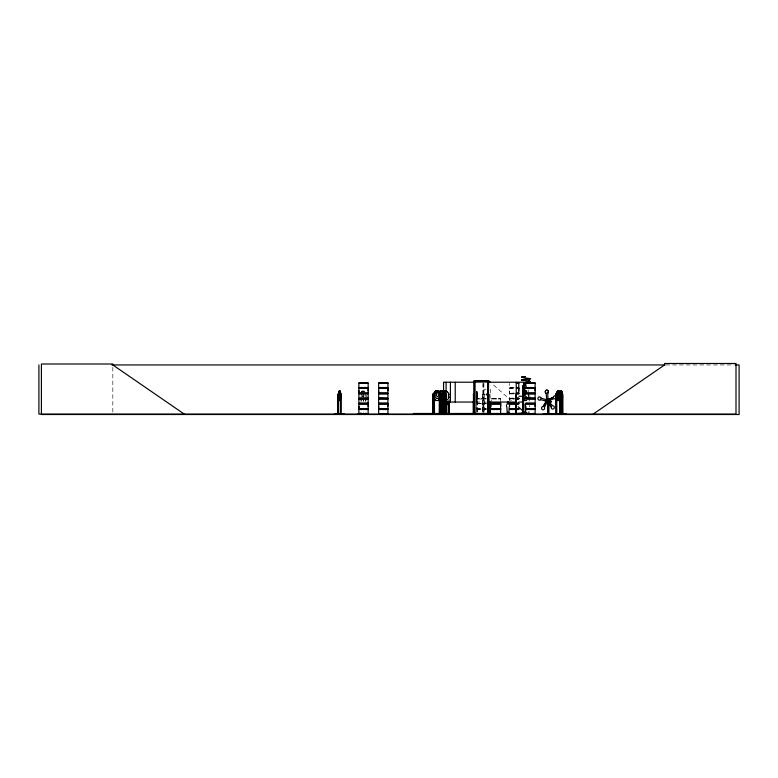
<?xml version="1.0" encoding="UTF-8"?>
<svg xmlns="http://www.w3.org/2000/svg" width="778" height="778" viewBox="0 0 778 778"><rect width="100%" height="100%" fill="white"/><g stroke="black" fill="none" stroke-linecap="round" stroke-linejoin="round"><path stroke-width="0.58" stroke-dasharray="3.89 2.92" d="M486.308 408.897L477.04 408.946L477.138 406.311M509.512 390.712L509.512 393.016L509.464 388.164L515.357 388.115M477.118 394.174L477.449 411.766M477.138 408.615L486.25 408.586M514.141 387.522L509.512 387.6L509.512 383.398M515.357 393.308L509.405 393.474L514.141 392.987M476.564 394.271L476.856 391.587M476.447 394.271L476.71 411.766L476.963 391.091M528.894 413.342L529.011 411.222M476.875 395.652L476.768 396.868L476.564 395.652M476.321 394.242L476.642 391.091M477.274 397.354L476.885 400.524L476.885 391.091L477.196 397.354M486.25 403.111L477.031 403.549L486.25 404.025M477.04 408.946L477.138 409.5L486.25 409.5M486.26 398.696L477.031 398.618L486.26 398.54M509.483 398.297L514.501 398.744M362.081 391.178L361.653 396.624M509.512 387.6L514.141 387.833M477.04 403.519L486.308 403.432M362.655 396.868L362.947 395.652M364.357 391.091L361.994 391.091L361.118 394.242L361.157 401.263M362.071 391.091L361.196 394.242L362.208 391.178M363.608 396.868L364.328 395.652M481.047 398.988L482.486 398.988M495.304 398.988L496.743 398.988M513.422 398.988L514.501 398.91L509.512 398.988M360.525 393.454L362.178 391.091M447.097 400.495L449.49 397.354M447.253 399.746L449.11 397.383L449.11 394.242L446.63 391.091M448.799 394.203L448.731 401.234M491.336 398.531L500.76 398.618L491.356 398.521L491.395 401.049M509.483 398.501L514.141 398.531M448.371 394.232L449.013 394.271L449.032 401.847M665.783 364.94L734.296 364.94M509.512 388.407L514.141 388.436M486.143 389.204L483.945 389.204L483.945 394.981M362.013 391.178L364.328 391.178L365.864 393.493M362.869 391.587L363.608 391.587M509.512 401.049L509.425 393.571L514.141 393.59M509.502 393.882L514.141 393.911M448.663 394.242L449.373 394.242M477.206 394.242L477.186 414.091M483.226 394.271L482.555 394.271L482.555 412.175M483.897 394.271L484.568 394.271L484.568 412.175M490.014 394.271L490.266 400.232M514.141 398.18L509.512 398.18L514.141 398.307M477.138 398.988L486.24 398.988M491.395 398.988L500.653 398.988M476.019 402.051L483.226 402.051M483.897 402.051L486.299 402.051M477.07 403.714L486.308 403.714M477.07 409.179L486.308 409.179M527.698 412.252L528.457 412.252M446.591 391.178L449.032 394.271M447.068 391.062L449.49 394.213M362.217 395.652L362.908 396.868M362.869 391.178L363.734 394.271L363.725 398.929M362.091 395.652L362.373 396.868M476.554 397.976L476.826 398.492L477.099 394.008M476.331 397.354L476.642 400.524M476.933 394.193L476.768 391.587M476.875 391.178L477.031 394.271M529.818 395.428L529.876 401.263M529.166 397.762L529.225 401.263M528.622 394.271L528.622 396.624M528.213 389.827L528.213 392.083M528.213 393.211L528.213 396.595M500.643 398.531L500.653 403.111M490.548 389.204L490.548 394.981M483.897 383.389L483.897 412.175M483.226 383.389L483.177 412.175M483.041 394.271L483.041 412.175M482.934 383.389L482.934 412.175M449.11 398.725L449.11 400.826M448.332 394.018L448.342 400.096M366.399 395.292L366.253 401.263M365.806 397.762L365.806 401.263M365.67 397.762L365.67 401.263M365.368 394.271L365.368 396.624M363.375 394.271L363.375 396.624M363.491 397.762L363.491 401.263M363.248 397.762L363.248 401.263M361.391 397.762L361.391 401.263M360.914 397.762L360.914 401.263M112.829 367.333L112.829 412.894M493.573 385.071A329.395 1.128 41.7 0 1 511.34 400.719M529.662 405.377A1.653 1.653 0 0 1 529.235 406.972"/><path stroke-width="1.17" d="M368.159 408.586L358.882 408.586L358.891 406.311M368.159 392.987L358.882 392.987L358.891 390.712M368.15 406.311L368.15 404.025M368.15 390.712L368.15 388.436M378.653 408.586L378.653 404.025L387.93 404.025L387.921 408.586L378.653 408.586L378.662 406.311M378.653 392.987L378.653 388.436L387.93 388.436L387.921 392.987L378.653 392.987L378.662 390.712M387.921 406.311L387.921 404.025M387.921 390.712L387.921 388.436M500.653 406.311L500.653 404.025M518.77 390.712L518.77 388.436L516.456 388.436M525.87 406.311L525.87 408.586L535.138 408.586L535.138 404.025L525.86 404.025M535.128 406.311L535.128 404.025M535.128 390.712L535.128 388.436L525.86 388.436M491.385 409.5L500.662 409.5L500.662 413.896L469.786 413.993L493.855 413.993M477.225 414.081L477.118 413.371M556.659 397.101A1.653 1.537 -90 0 1 554.189 398.608L548.14 400.991L547.702 399.843L553.605 397.081A1.653 1.537 -90 0 1 556.075 396.002M562.251 394.106L562.766 394.271L562.815 414.091M338.556 394.106L338.488 414.091M560.5 398.929L560.452 414.091L560.209 393.989L560.257 414.091M560.316 394.106L560.695 391.178L561.658 391.178L562.017 396.624L561.434 398.492L560.85 398.492L560.257 396.624M433.657 394.154L436.118 391.091M442.808 394.154L443.003 414.052M432.782 414.091L432.821 394.242L435.242 391.091L438.636 391.091L441.116 394.242L440.27 394.028L440.416 414.091M339.49 391.587C338.129 399.347 341.698 396.722 339.422 391.587M358.853 413.906L358.891 409.5L368.159 409.5M488.613 402.586L489.031 401.866M509.464 414.071L509.075 413.011L509.444 414.091L519.043 414.032M535.128 413.77L525.84 414.081M357.384 414.081L368.305 414.032M357.51 413.721L368.286 413.721L357.501 414.032M556.377 414.081L556.241 396.595M556.503 414.032L556.474 394.271M334.462 414.081L344.459 414.081M334.598 413.721L344.304 414.091M521.834 414.091L521.805 413.196L526.784 413.196L518.625 413.322M522.174 414.022L522.174 413.196M434.28 394.086L432.85 394.242L432.918 414.091M439.414 393.289L440.076 393.23L441.126 395.107L442.77 393.211L441.515 395.574L442.711 398.073L441.087 396.031M431.809 413.993L433.725 413.993L433.521 394.018M540.827 398.064L547.041 399.902L546.691 401.108L540.457 399.668M553.216 413.993L566.16 413.721L543.083 414.091M440.008 394.271L440.766 391.587L441.573 391.587L442.351 394.271M439.959 400.524L442.41 400.524L444.812 397.383L445.473 391.558M559.888 414.091L559.781 394.242L560.753 391.091M561.58 400.446L562.562 397.383L561.59 400.524L560.685 400.524M533.825 413.847L517.078 413.993M526.278 413.818L517.467 413.993M443.246 413.993L448.546 413.692M448.303 414.042L448.342 401.263M448.498 414.042L448.585 413.342L449.451 413.342L449.499 414.081M521.746 413.351L526.842 413.351M338.119 414.091L338.167 394.242L339.179 391.091L340.122 391.091M340.054 400.524C340.229 399.192 342.495 394.582 340.453 394.271L340.424 414.091M436.983 391.587L436.157 395.652L437.79 396.868L438.588 395.652L437.79 391.587L436.03 391.587M523.341 386.394L523.468 414.032M445.891 414.091L445.979 394.222M441.116 394.164L441.223 413.964M434.105 394.271L435.281 391.178L438.598 391.178L439.823 394.271L439.823 396.624L438.179 398.492L436.555 398.492L434.951 396.624L434.951 394.271L436.157 391.178L433.716 394.271M439.21 393.24L439.998 391.178L442.371 391.178L444.724 394.271M440.397 398.492L441.962 398.492L443.518 396.624L443.518 394.242L444.695 391.149M525.062 391.178L523.876 394.271L523.876 396.624L525.471 398.492M433.725 413.721L431.809 413.721L441.009 413.721L439.084 413.721M440.902 414.013L440.931 413.371M442.828 414.013L442.838 413.342M521.775 414.032L535.147 413.906L535.128 409.5L525.86 409.5M441.583 414.032L441.632 399.775M483.391 414.052L483.303 413.371M483.78 414.032L483.819 413.371M443.509 402.314L444.16 402.459M551.271 406.884L547.391 401.526M557.554 400.524L555.93 397.354L555.881 394.242L557.486 391.091L559.188 391.091L560.792 394.242L559.81 394.271L560.685 391.091L561.667 391.091L562.562 397.383M556.192 413.371L556.066 414.091L555.939 394.242L557.554 391.091M559.1 400.446L560.675 397.354M559.119 400.524L560.744 397.354M524.557 392.715L522.738 389.574L522.797 386.423L524.576 383.36L523.662 388.806L524.819 390.682L525.967 390.682M559.878 396.624L558.837 398.492L557.787 398.492L556.717 396.624L557.515 391.178L559.158 391.178M546.759 401.886L547.459 401.234L543.141 406.544A1.653 1.537 -90 0 0 541.566 408.431A1.653 1.537 -90 0 0 543.569 409.763A1.653 1.537 -90 0 0 544.444 407.419L547.459 401.234L546.594 400.855L543.063 406.544M442.351 395.652L440.766 396.868M529.205 413.351L529.147 414.091L528.67 413.351L529.089 413.945M521.882 380.218L525.627 380.53L521.727 379.771L521.989 380.238M437.615 391.178L438.811 392.725L439.978 391.091L442.41 391.091L444.812 394.242M438.841 392.725L440.017 391.178M526.677 400.524L525.024 400.524L522.612 397.383L522.612 394.242L525.024 391.091L526.677 391.091M522.631 394.242L525.043 391.091M442.867 392.666L444.112 391.091M442.925 392.725L444.15 391.178M438.598 400.446L441.038 397.354M441.116 397.383L438.636 400.524L435.223 400.524L432.928 397.354M449.11 401.876L446.63 405.017L444.112 405.017L441.632 401.876M447.262 401.74L446.193 402.985L444.569 402.985L442.925 401.117M525.627 380.53L530.188 381.434M488.214 413.877L488.613 380.724L474.074 380.724L474.172 414.091M490.578 414.042L489.868 414.071L490.014 401.429M490.208 413.877L490.889 414.071L490.062 413.964M506.984 413.702C504.844 413.984 509.619 414.178 508.822 413.974M507.285 413.877L506.663 413.964L509.201 413.702M508.52 414.081L509.279 413.877M527.173 413.877L526.852 414.091M528.972 414.071L529.439 414.042M529.633 381.162L528.777 380.753M378.633 398.307L387.94 398.54M378.653 413.896L378.662 409.5L387.93 409.5L387.93 413.896L378.633 414.081M507.616 401.866L507.207 404.375A1.653 1.653 0 0 0 506.867 406.972L507.207 413.342L508.861 413.342L509.201 406.972A1.653 1.653 0 0 0 508.861 404.375L508.442 401.866M593.167 414.091L664.587 364.94L664.587 363.491L735.998 363.491L735.998 414.091L38.9 414.091L38.9 364.94M529.789 381.473L528.486 380.86M521.639 377.359L522.242 376.902M521.795 377.311L525.218 376.688M521.892 377.359L522.553 377.029M361.478 414.042L361.439 413.371M488.195 394.271L488.856 394.271L488.565 414.081L489.07 412.252L489.829 412.252L489.829 413.702M525.84 398.307L535.147 398.492M529.487 378.448L530.149 378.74M528.914 381.784L530.217 381.414M523.361 394.261L522.728 394.271L522.806 414.091M530.129 378.73L521.688 379.82M442.818 394.193L442.244 394.213L442.244 397.354L444.666 400.495L446.28 400.495M526.298 382.124L529.254 381.745M523.847 382.406L526.327 382.115M522.233 376.912L525.053 376.591M524.061 379.479L530.722 378.75L523.448 377.631M546.195 393.279A1.653 1.537 -90 0 1 545.621 390.828A1.653 1.537 -90 0 1 547.975 390.644A1.653 1.537 -90 0 1 547.731 393.162L547.984 399.892L546.759 399.98L546.117 393.279A1.653 1.537 -90 0 1 545.543 390.828A1.653 1.537 -90 0 1 547.897 390.644A1.653 1.537 -90 0 1 547.654 393.162M526.784 413.303L524.576 413.293L524.528 414.091M517.03 414.061L533.387 413.818M111.915 364.94L664.957 364.94M735.453 364.94L739.1 364.94L739.1 414.509L41.409 414.509L41.409 364.007L112.829 364.007L112.829 364.94L184.24 414.091M475.134 381.784L487.563 381.784M474.113 382.222L443.567 382.222L443.567 392.715M523.701 382.406L524.255 382.406M358.872 382.941L368.169 382.941M378.643 382.941L387.94 382.941M516.456 382.932L518.79 382.941M525.85 382.941L535.147 382.941M516.466 383.126L518.79 383.116L518.77 387.522L516.456 387.522M525.85 383.107L535.147 383.116L535.128 387.522L525.86 387.522M526.336 383.282L524.498 383.282L522.738 386.423L523.536 386.452L523.536 394.339M358.891 383.398L368.15 383.398M378.662 383.398L387.921 383.398M516.446 383.398L518.77 383.398M525.87 383.398L535.128 383.398M525.724 383.768L525.092 383.768L524.528 386.452L525.092 389.058L526.249 387.833L525.665 383.768M368.159 387.522L358.882 387.522L358.882 383.126L368.169 383.126L368.15 387.522M358.814 387.833L368.218 387.833M378.594 387.833L387.998 387.833M516.495 387.833L518.848 387.833M525.802 387.833L535.206 387.833M358.814 388.115L368.218 388.115M378.594 388.115L387.998 388.115M516.495 388.115L518.848 388.115M525.802 388.115L535.206 388.115M446.28 391.062L444.637 391.062L442.244 394.213L442.4 414.091M445.454 391.558L446.261 391.558M526.638 391.587L525.85 391.587L525.072 394.271L525.072 395.652L525.85 396.868L526.638 396.868M561.356 391.587C559.178 396.751 562.601 399.318 561.278 391.587M516.456 392.987L518.78 392.987L518.78 388.436M525.86 392.987L535.138 392.987L535.138 388.436M358.814 393.308L368.218 393.308M378.594 393.308L387.998 393.308M516.495 393.308L518.848 393.308M525.802 393.308L535.206 393.308M358.814 393.59L368.218 393.59M378.594 393.59L387.998 393.59M516.495 393.59L518.848 393.59M525.802 393.59L535.206 393.59M516.456 393.911L518.78 393.911M525.86 393.911L535.138 393.911L535.138 398.297L525.87 398.18L535.147 398.307M340.764 393.989L340.667 414.091L340.608 413.371M338.167 394.242L339.179 400.524L340.122 400.524M555.881 394.242L556.678 394.271M338.527 394.271L337.973 394.271L337.924 414.091M445.891 394.271L446.543 394.271L446.601 414.091M473.364 394.271L474.113 394.271M518.868 396.255L523.001 396.255M446.261 396.838L444.705 395.623M553.528 397.305L547.984 399.892M368.15 398.18L358.891 398.18L358.891 393.911L368.159 393.911L368.159 398.297L358.833 398.482L368.169 398.492M378.662 398.18L387.921 398.18L387.93 393.911L378.653 393.911L378.653 398.297L387.94 398.297M516.446 398.18L518.77 398.18M516.466 398.297L518.79 398.307M516.456 398.531L518.79 398.492M516.466 398.696L518.79 398.696M525.85 398.696L535.147 398.696L535.128 403.111L525.86 403.111M522.816 398.842L523.604 398.842M358.891 398.988L368.15 398.988M378.662 398.988L387.921 398.988M516.446 398.988L518.77 398.988M525.87 398.988L535.128 398.988M540.584 399.484L540.535 399.668A1.653 1.537 -90 0 1 538.182 399.493A1.653 1.537 -90 0 1 538.746 397.033A1.653 1.537 -90 0 1 540.905 398.064M557.486 400.524L559.188 400.524M443.567 402.051L474.113 402.051M488.195 402.051L516.242 402.051M518.751 402.051L523.555 402.051M368.159 403.111L358.882 403.111L358.882 398.725L368.169 398.696L368.15 403.111M491.385 403.111L500.662 403.111M509.502 403.111L518.78 403.111M358.814 403.432L368.218 403.432M378.594 403.432L387.998 403.432M491.317 403.432L500.721 403.432M509.444 403.432L518.848 403.432M525.802 403.432L535.206 403.432M358.814 403.714L368.218 403.714M378.594 403.714L387.998 403.714M491.317 403.714L500.721 403.714M509.444 403.714L518.848 403.714M525.802 403.714L535.206 403.714M491.385 404.025L500.662 404.025L500.653 408.586M509.502 404.025L518.78 404.025M446.591 404.939L444.15 404.939L441.709 401.847M543.345 406.583L546.594 400.855L547.576 401.506M551.369 406.68L547.313 401.526L548.276 400.728L552.526 405.815A1.653 1.537 -90 0 1 554.335 407.439A1.653 1.537 -90 0 1 552.536 409.072A1.653 1.537 -90 0 1 551.349 406.884M491.385 408.586L500.662 408.586M509.502 408.586L518.78 408.586M358.814 408.897L368.218 408.897M378.594 408.897L387.998 408.897M491.317 408.897L500.721 408.897M509.444 408.897L518.848 408.897M525.802 408.897L535.206 408.897M358.814 409.179L368.218 409.179M378.594 409.179L387.998 409.179M491.317 409.179L500.721 409.179M509.444 409.179L518.848 409.179M525.802 409.179L535.206 409.179M509.502 409.5L518.78 409.5M443.071 413.342L442.205 413.342L442.205 414.061M337.915 413.371L338.527 413.371M340.394 413.371L340.978 414.091L340.949 394.271L340.054 391.091M517.963 413.478L525.024 413.478L525.111 414.091M555.998 413.371L556.727 413.371L556.727 414.091M559.839 413.371L560.987 413.371M562.231 413.371L562.825 413.371M344.304 413.682L334.618 414.091M507.402 413.565L508.501 413.565M509.512 413.77L519.033 413.721L513.772 414.091M530.82 413.721L521.795 413.692L523.759 414.042M378.662 413.77L387.921 413.77M469.786 413.721L500.653 413.77M553.216 413.721L566.16 413.721M450.783 414.052L439.084 413.993L439.171 413.371M434.357 394.232L434.484 414.091M547.459 401.234L547.644 401.506M521.532 377.291L523.652 377.69M446.436 402.547L447.01 402.314M488.098 413.702L488.399 414.091L488.428 380.909L474.269 380.909L474.298 414.091M523.983 414.042L524.002 413.478M448.818 414.013L448.818 413.342M441.359 414.081L450.374 414.061M439.405 414.042L439.405 413.371M486.843 394.261C484.889 394.164 487.699 395.769 486.639 394.174M489.858 401.866L490.266 402.586M509.327 414.071L508.656 413.877M490.83 414.081L490.5 413.011L490.597 413.877M488.069 413.877L488.701 413.877L488.234 414.091L488.195 382.222L523.555 382.222L523.555 385.713M360.185 414.032L360.165 413.371M443.518 396.595L445.104 398.462M433.638 397.383L436.118 400.524M522.709 397.354L525.082 400.446M437.654 391.091L438.87 392.666M559.119 391.091L560.744 394.271M442.351 391.178L443.518 394.271M340.035 391.178L340.949 394.271M561.59 391.091L562.533 394.271L562.504 414.091M560.773 400.446L559.781 397.383L560.753 400.524M559.1 391.178L559.878 394.271M488.273 406.972L488.613 413.342L490.266 413.342L490.617 406.972A1.653 1.653 0 0 0 490.266 404.375M473.734 413.993L473.714 413.371M533.28 413.128L533.29 413.954M526.366 413.128L526.375 413.954M517.603 413.264L517.613 414.091M562.562 413.371L562.591 414.091M562.29 394.271L562.261 414.091M560.938 398.929L560.948 414.091M560.792 413.371L560.792 414.091M560.744 398.929L560.627 414.091M560.5 394.271L560.5 396.595M560.043 413.371L560.072 414.091M558.303 391.091L558.303 400.524M556.678 398.929L556.688 414.091M550.124 401.497L550.124 402.012M549.725 399.736L549.725 401.497M548.918 403.208L548.918 413.993M548.247 402.012L548.247 413.993M547.955 402.012L547.955 413.993M529.312 413.371L529.322 414.091M525.811 413.196L525.306 403.908L525.345 413.196M523.555 398.55L523.536 414.091M523.147 398.122L523.176 398.842M523.293 413.371L523.302 414.091M523.069 386.452L523.001 402.041M522.855 386.452L522.962 414.091M522.651 413.371L522.651 414.091M517.399 414.091L517.399 413.478L413.478 413.478L413.478 414.091M516.417 414.091L516.417 394.271L515.765 394.271L515.707 414.091M516.242 382.222L516.242 414.091M516.154 413.371L516.057 414.091M515.94 394.271L515.882 414.091M508.423 413.702L508.423 412.252L507.664 412.252L507.664 413.702M497.726 413.478L497.726 414.091M496.49 413.478L496.49 414.091M496.383 413.478L496.383 414.091M490.276 401.429L490.266 414.091M488.672 394.271L488.73 414.091M487.563 414.091L487.641 381.697L475.057 381.697L475.066 414.091M484.645 413.575L484.645 414.091M484.49 413.371L484.49 414.091M483.974 413.371L483.974 414.091M483.148 413.371L483.226 414.091M483.041 413.371L482.982 414.091M482.788 414.091L482.885 413.371L482.632 414.091M482.555 413.371L482.477 414.091M477.527 413.371L477.556 414.091M477.284 413.371L477.439 414.091M476.447 413.371L476.311 414.091L476.301 413.371M475.29 413.371L475.29 414.091M474.891 413.371L474.881 414.091M473.928 394.271L473.928 414.091M473.627 394.271L473.627 414.091M473.462 394.271L473.403 414.091L473.374 401.429M473.15 413.478L473.15 414.091M455.227 382.222L455.227 402.051M450.413 382.222L450.413 402.051M449.373 402.401L449.383 414.061M449.227 413.342L449.091 414.091M449.013 401.263L448.935 414.091M448.731 402.401L448.653 414.061M446.922 413.478L446.922 414.091M446.358 394.271L446.416 414.091M446.251 413.371L446.183 414.091L446.076 382.222M445.473 413.478L445.473 414.091M444.238 399.046L444.316 414.091M444.17 413.371L444.17 414.091M443.567 398.55L443.567 414.091M443.489 413.371L443.518 414.091L443.363 413.478M442.439 413.342L442.478 414.091M441.807 413.371L441.807 414.091M440.26 413.371L440.26 414.091M440.037 413.371L440.037 414.091M439.959 398.929L439.891 414.091M439.794 413.371L439.803 414.091M439.307 398.929L439.239 414.091M414.625 413.478L414.625 414.091M368.15 392.987L368.159 388.436L358.882 388.436L358.882 392.987M368.15 408.586L368.159 404.025L358.882 404.025L358.882 408.586M368.15 409.5L368.159 413.896M366.146 413.371L366.166 414.091M365.903 413.371L365.806 414.091L365.718 413.371M363.734 413.371L363.725 414.091M363.55 413.371L363.589 414.091M363.491 413.371L363.462 414.091M363.238 413.371L363.219 414.091M361.255 413.371L361.255 414.091M361.089 413.371L361.177 414.091M361.05 414.091L360.904 413.371L360.866 414.091M360.632 413.371L360.593 414.091L360.428 413.371M360.01 413.371L360.078 414.091M359.883 413.371L359.883 414.091M338.226 398.929L338.255 414.091M488.613 380.724A329.395 1.128 41.7 0 1 490.208 382.124M518.197 406.758A329.395 1.128 41.7 0 1 525.481 413.196M488.273 404.638A1.653 1.653 0 0 1 488.613 404.375M339.189 391.178L338.731 396.624L339.344 398.492L339.957 398.492L340.57 394.271L340.112 391.178L339.12 391.178M558.03 391.587L557.525 395.652L558.565 396.868L559.1 394.271L558.565 391.587L558.03 391.587M387.94 383.126L378.643 383.126L378.662 387.522L387.93 387.522L387.93 383.126M387.94 398.696L378.643 398.725L378.662 403.111L387.93 403.111L387.93 398.725M551.466 401.497L545.397 401.497L545.397 402.012L551.466 402.012L551.466 401.497M529.808 414.091L529.818 413.371L529.73 414.091M476.632 414.091L476.671 413.371L476.603 414.091M366.448 414.091L366.448 413.371L366.331 414.091M548.685 401.409A1.449 1.352 -90 0 0 547.566 399.211A1.449 1.352 -90 0 0 546.351 401.341A1.449 1.352 -90 0 0 548.685 401.409M548.5 401.409A1.449 1.352 -90 0 0 547.381 399.211A1.449 1.352 -90 0 0 546.166 401.341A1.449 1.352 -90 0 0 548.5 401.409"/></g></svg>
